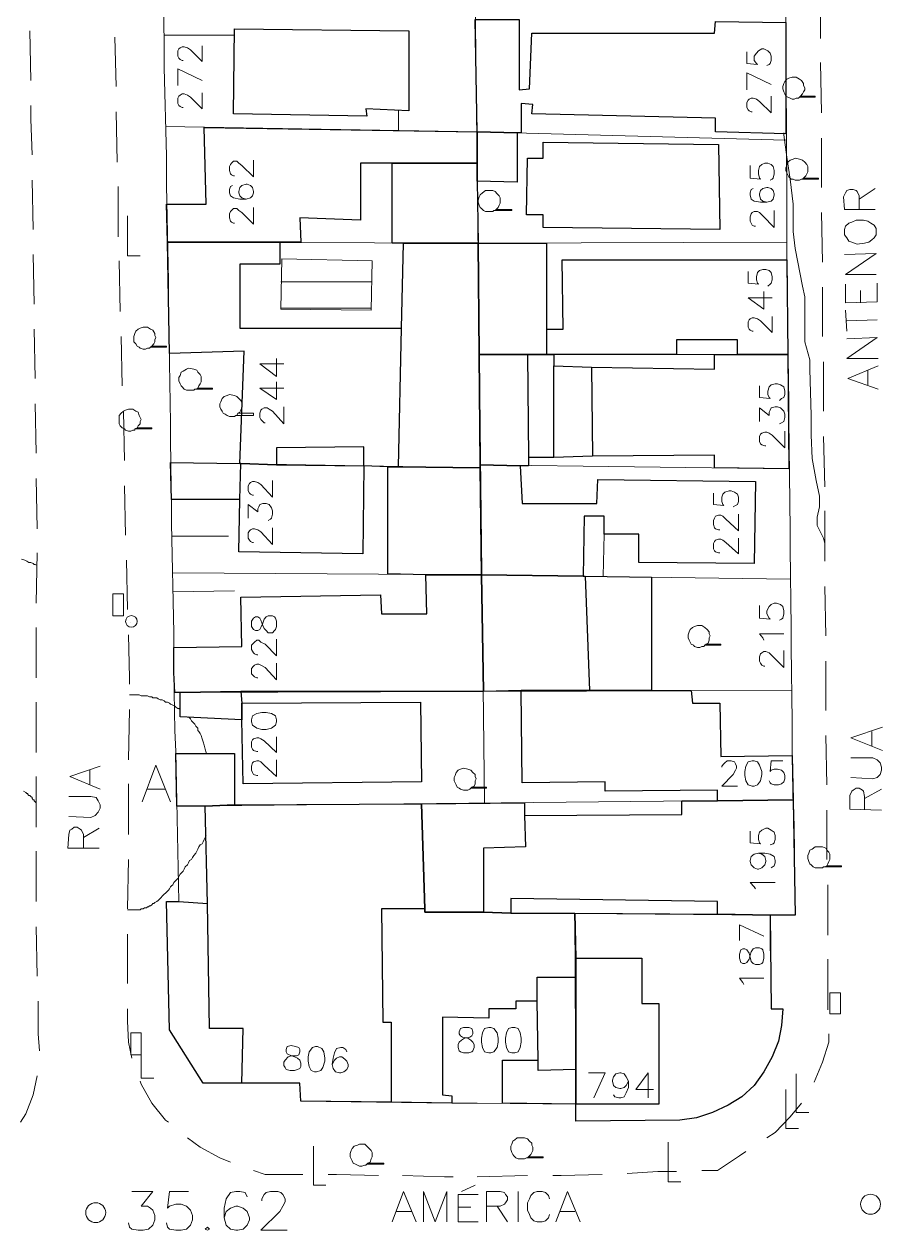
# Model space of a CAD drawing. Extents: x -2391 to 32076, y -11492 to 5852.
# Drawn here: x 4624 to 4694, y -1182.6 to -1085.2 of the extents above; entities that cross this region are included whole.
import ezdxf

# ---------------------------------------------------------------- set-up
doc = ezdxf.new("R2010")
doc.units = 0
doc.header["$LTSCALE"] = 7
for name, color, linetype in [('ALVE-CT', 3, 'CONTINUOUS'), ('PDF_A101 - EDIFICACAO', 7, 'CONTINUOUS'), ('PDF_A103 - PROJECAO_1', 7, 'CONTINUOUS'), ('PDF_A118 - PISCINA', 7, 'CONTINUOUS'), ('PDF_A123 - N DE PORTA', 7, 'CONTINUOUS'), ('PDF_A124 - MURO', 7, 'CONTINUOUS'), ('PDF_C301 - MEIO_FIO_2D', 7, 'CONTINUOUS'), ('PDF_C307 - TXT_NOME_LOGRADOURO', 7, 'CONTINUOUS'), ('PDF_C317 - BOCA_LOBO', 7, 'CONTINUOUS'), ('PDF_F601 - LIMITE_VEGETACAO', 7, 'CONTINUOUS'), ('PDF_F602 - ARVORE_ISOLADA', 7, 'CONTINUOUS'), ('PDF_F604 - TXT_AGRUPAMENTO_ARVORE', 7, 'CONTINUOUS'), ('PDF_I902 - LUMINARIA', 7, 'CONTINUOUS'), ('PDF_I903 - POSTE', 7, 'CONTINUOUS'), ('PDF_N1401 - CURVA_MESTRA', 7, 'CONTINUOUS'), ('PDF_N1403 - COTA_DE_APARELHO', 7, 'CONTINUOUS')]:
    doc.layers.add(name, color=color, linetype=linetype)

msp = doc.modelspace()

# ---------------------------------------------------------------- linework, layer by layer
at = {"layer": 'ALVE-CT'}
msp.add_circle((4550.796, -1271.53), 500, dxfattribs=at)
at = {"layer": 'PDF_A101 - EDIFICACAO', "lineweight": 30}
for points in [[(4661.536, -1084.847), (4663.906, -1084.847), (4663.906, -1090.519), (4664.753, -1090.434), (4664.922, -1085.947), (4679.654, -1085.947), (4679.739, -1085.016), (4685.411, -1085.101), (4685.411, -1094.075), (4679.739, -1093.906), (4679.739, -1092.805), (4664.922, -1092.466), (4665.007, -1091.704), (4664.076, -1091.62), (4664.076, -1093.99), (4663.737, -1093.99), (4660.52, -1093.906), (4660.351, -1084.847)], [(4655.017, -1085.778), (4655.017, -1092.212), (4651.545, -1092.043), (4651.63, -1092.636), (4640.878, -1092.466), (4640.963, -1085.609)], [(4660.52, -1093.906), (4660.52, -1096.445), (4653.662, -1096.445), (4651.122, -1096.445), (4651.122, -1101.017), (4646.212, -1100.848), (4646.296, -1102.795), (4644.603, -1102.795), (4638.677, -1102.795), (4635.544, -1102.795), (4635.459, -1099.747), (4638.677, -1099.747), (4638.507, -1093.567)], [(4663.737, -1093.99), (4663.737, -1097.969), (4660.52, -1097.885), (4660.52, -1096.445), (4660.52, -1093.906)], [(4679.993, -1094.922), (4680.077, -1101.779), (4665.854, -1101.61), (4665.854, -1100.594), (4664.499, -1100.594), (4664.584, -1096.022), (4665.854, -1096.022), (4665.854, -1094.752)], [(4660.52, -1096.445), (4660.52, -1097.885), (4660.605, -1102.88), (4654.593, -1102.88), (4653.662, -1102.88), (4653.662, -1096.445)], [(4644.603, -1102.795), (4644.603, -1104.573), (4641.386, -1104.573), (4641.386, -1109.738), (4654.424, -1109.738), (4654.593, -1102.88), (4660.605, -1102.88), (4660.689, -1111.854), (4660.774, -1120.744), (4660.774, -1120.998), (4654.17, -1120.913), (4653.323, -1120.913), (4651.376, -1120.829), (4651.376, -1119.305), (4644.349, -1119.389), (4644.349, -1120.744), (4641.47, -1120.659), (4641.386, -1120.659), (4641.724, -1111.6), (4635.713, -1111.77), (4635.544, -1102.795), (4638.677, -1102.795)], [(4666.108, -1102.88), (4666.108, -1109.822), (4667.462, -1109.822), (4667.378, -1104.235), (4685.496, -1104.235), (4685.58, -1111.854), (4681.516, -1111.854), (4681.516, -1110.669), (4676.606, -1110.669), (4676.606, -1111.854), (4666.7, -1111.854), (4666.108, -1111.854), (4664.584, -1111.854), (4660.689, -1111.854), (4660.605, -1102.88)], [(4685.58, -1111.854), (4685.665, -1121.083), (4679.654, -1120.998), (4679.654, -1119.982), (4669.833, -1120.067), (4666.7, -1120.151), (4664.668, -1120.151), (4664.668, -1120.829), (4663.991, -1120.829), (4660.774, -1120.744), (4660.689, -1111.854), (4664.584, -1111.854), (4666.108, -1111.854), (4666.7, -1111.854), (4666.7, -1112.786), (4669.748, -1112.87), (4679.654, -1113.04), (4679.654, -1111.854), (4681.516, -1111.854)], [(4651.376, -1120.829), (4651.291, -1127.94), (4641.301, -1127.771), (4641.386, -1123.538), (4635.883, -1123.538), (4635.798, -1120.575), (4641.386, -1120.659), (4641.47, -1120.659), (4644.349, -1120.744)], [(4654.17, -1120.913), (4660.774, -1120.998), (4660.858, -1129.634), (4656.371, -1129.634), (4653.323, -1129.549), (4653.323, -1120.913)], [(4663.991, -1120.829), (4664.16, -1123.877), (4670.172, -1123.877), (4670.256, -1121.929), (4682.956, -1122.099), (4682.871, -1128.702), (4673.558, -1128.618), (4673.558, -1126.332), (4670.764, -1126.332), (4670.764, -1124.893), (4669.156, -1124.893), (4669.071, -1129.718), (4660.858, -1129.634), (4660.774, -1120.998), (4660.774, -1120.744)], [(4660.858, -1129.634), (4661.028, -1139.031), (4641.47, -1139.031), (4636.56, -1139.116), (4636.137, -1139.116), (4636.052, -1137.507), (4636.052, -1135.475), (4641.555, -1135.391), (4641.47, -1131.412), (4652.731, -1131.242), (4652.815, -1132.766), (4656.456, -1132.766), (4656.371, -1129.634)], [(4664.076, -1138.947), (4661.028, -1139.031), (4660.858, -1129.634), (4669.071, -1129.718), (4669.24, -1129.718), (4674.574, -1129.803), (4674.574, -1138.947), (4669.579, -1138.947)], [(4641.555, -1139.963), (4641.555, -1141.317), (4636.56, -1141.063), (4636.56, -1139.116), (4641.47, -1139.031)], [(4686.004, -1147.752), (4679.908, -1147.836), (4679.908, -1146.99), (4670.849, -1147.074), (4670.849, -1146.312), (4664.16, -1146.397), (4664.076, -1138.947), (4669.579, -1138.947), (4674.574, -1138.947), (4677.791, -1138.947), (4677.876, -1139.963), (4680.077, -1139.963), (4680.162, -1144.281), (4685.919, -1144.196), (4685.919, -1144.281)], [(4641.555, -1141.317), (4641.555, -1139.963), (4655.948, -1139.878), (4656.033, -1146.312), (4641.64, -1146.482)], [(4640.963, -1148.175), (4638.592, -1148.26), (4636.306, -1148.26), (4636.221, -1144.027), (4640.963, -1144.027)], [(4686.004, -1147.752), (4686.173, -1157.065), (4684.141, -1157.065), (4679.908, -1156.98), (4679.908, -1155.964), (4663.229, -1155.71), (4663.229, -1156.895), (4661.028, -1156.811), (4656.287, -1156.811), (4656.287, -1156.557), (4656.033, -1148.09), (4664.33, -1148.006), (4664.33, -1149.022), (4677.029, -1148.937), (4677.029, -1147.836), (4679.908, -1147.836)], [(4656.033, -1148.09), (4656.287, -1156.557), (4656.287, -1156.811), (4661.028, -1156.811), (4663.229, -1156.895), (4668.394, -1156.895), (4668.478, -1160.536), (4668.478, -1162.06), (4668.478, -1169.51), (4668.478, -1172.304), (4662.552, -1172.22), (4662.552, -1168.748), (4665.43, -1168.748), (4665.346, -1164.007), (4663.652, -1164.007), (4663.652, -1164.6), (4661.451, -1164.6), (4661.451, -1165.362), (4657.726, -1165.277), (4657.726, -1171.542), (4658.488, -1171.627), (4658.488, -1172.22), (4653.577, -1172.135), (4646.296, -1172.05), (4646.212, -1170.611), (4641.555, -1170.611), (4638.423, -1170.611), (4635.713, -1166.293), (4635.459, -1155.964), (4636.475, -1155.964), (4638.761, -1156.133), (4638.592, -1148.26), (4640.963, -1148.175)], [(4684.141, -1157.065), (4684.226, -1164.6), (4685.157, -1164.6), (4685.072, -1165.954), (4684.818, -1167.224), (4684.31, -1168.494), (4683.633, -1169.68), (4682.871, -1170.78), (4681.855, -1171.712), (4680.754, -1172.389), (4679.485, -1172.982), (4678.215, -1173.405), (4676.86, -1173.574), (4668.478, -1173.659), (4668.478, -1172.304), (4668.478, -1169.51), (4668.478, -1162.06), (4668.478, -1160.536), (4668.394, -1156.895), (4679.908, -1156.98)]]:
    msp.add_lwpolyline(points, close=True, dxfattribs=at)
at = {"layer": 'PDF_A103 - PROJECAO_1', "lineweight": 30}
for points in [[(4660.605, -1102.88), (4660.689, -1111.854), (4660.774, -1120.744), (4660.774, -1120.998), (4654.17, -1120.913), (4654.424, -1109.738), (4654.593, -1102.88)], [(4666.108, -1109.822), (4666.108, -1111.854), (4664.584, -1111.854), (4660.689, -1111.854), (4660.605, -1102.88), (4666.108, -1102.88)], [(4664.668, -1120.151), (4664.668, -1120.829), (4663.991, -1120.829), (4660.774, -1120.744), (4660.689, -1111.854), (4664.584, -1111.854)], [(4669.748, -1112.87), (4669.833, -1120.067), (4666.7, -1120.151), (4666.7, -1112.786)], [(4644.349, -1120.744), (4651.376, -1120.829), (4651.291, -1127.94), (4641.301, -1127.771), (4641.386, -1123.538), (4641.47, -1120.659)], [(4669.071, -1129.718), (4669.24, -1129.718), (4669.579, -1138.947), (4664.076, -1138.947), (4661.028, -1139.031), (4660.858, -1129.634)], [(4656.287, -1156.557), (4652.815, -1156.557), (4652.9, -1165.7), (4653.577, -1165.7), (4653.577, -1172.135), (4646.296, -1172.05), (4646.212, -1170.611), (4641.555, -1170.611), (4641.64, -1166.208), (4638.931, -1166.208), (4638.761, -1156.133), (4638.592, -1148.26), (4640.963, -1148.175), (4656.033, -1148.09)], [(4664.33, -1149.022), (4664.414, -1151.562), (4661.028, -1151.646), (4661.028, -1156.811), (4656.287, -1156.811), (4656.287, -1156.557), (4656.033, -1148.09), (4664.33, -1148.006)], [(4668.478, -1172.304), (4668.478, -1169.51), (4668.478, -1162.06), (4668.478, -1160.536), (4673.812, -1160.536), (4673.812, -1164.176), (4675.167, -1164.176), (4675.167, -1172.304)], [(4668.478, -1169.51), (4665.43, -1169.595), (4665.43, -1168.748), (4665.346, -1164.007), (4665.346, -1162.06), (4668.478, -1162.06)]]:
    msp.add_lwpolyline(points, close=True, dxfattribs=at)
at = {"layer": 'PDF_A118 - PISCINA', "lineweight": 9}
msp.add_lwpolyline([(4652.053, -1104.319), (4644.772, -1104.15), (4644.688, -1108.214), (4651.969, -1108.298)], close=True, dxfattribs=at)
for points in [[(4644.688, -1106.012), (4651.969, -1106.012)], [(4644.688, -1108.129), (4651.969, -1108.129)]]:
    msp.add_lwpolyline(points, dxfattribs=at)
at = {"layer": 'PDF_A123 - N DE PORTA', "lineweight": 9}
for points in [[(4636.814, -1088.148), (4636.729, -1088.148), (4636.56, -1088.064), (4636.475, -1087.979), (4636.391, -1087.81), (4636.391, -1087.386), (4636.475, -1087.217), (4636.56, -1087.132), (4636.729, -1087.048), (4636.899, -1087.048), (4637.153, -1087.132), (4637.407, -1087.302), (4638.338, -1088.233), (4638.338, -1086.963)], [(4682.278, -1087.471), (4682.278, -1088.402), (4683.125, -1088.487), (4683.04, -1088.402), (4682.871, -1088.148), (4682.871, -1087.81), (4683.04, -1087.556), (4683.21, -1087.386), (4683.464, -1087.217), (4683.633, -1087.217), (4683.972, -1087.386), (4684.141, -1087.556), (4684.226, -1087.81), (4684.226, -1088.148), (4684.141, -1088.402), (4684.056, -1088.487), (4683.887, -1088.572)], [(4638.338, -1089.757), (4636.391, -1088.826), (4636.391, -1090.18)], [(4684.226, -1090.096), (4682.278, -1089.164), (4682.278, -1090.519)], [(4636.814, -1091.958), (4636.729, -1091.958), (4636.56, -1091.874), (4636.475, -1091.789), (4636.391, -1091.62), (4636.391, -1091.196), (4636.475, -1091.027), (4636.56, -1090.942), (4636.729, -1090.858), (4636.899, -1090.858), (4637.153, -1090.942), (4637.407, -1091.112), (4638.338, -1092.043), (4638.338, -1090.773)], [(4682.702, -1092.297), (4682.617, -1092.297), (4682.448, -1092.212), (4682.363, -1092.128), (4682.278, -1091.958), (4682.278, -1091.535), (4682.363, -1091.366), (4682.448, -1091.281), (4682.617, -1091.196), (4682.786, -1091.196), (4683.04, -1091.281), (4683.294, -1091.45), (4684.226, -1092.382), (4684.226, -1091.027)], [(4640.963, -1097.461), (4640.878, -1097.461), (4640.709, -1097.377), (4640.624, -1097.292), (4640.539, -1097.038), (4640.539, -1096.699), (4640.624, -1096.53), (4640.709, -1096.445), (4640.878, -1096.276), (4641.132, -1096.276), (4641.301, -1096.445), (4641.555, -1096.615), (4642.486, -1097.546), (4642.486, -1096.192)], [(4682.532, -1096.615), (4682.532, -1097.631), (4683.379, -1097.715), (4683.294, -1097.631), (4683.21, -1097.292), (4683.21, -1097.038), (4683.294, -1096.699), (4683.464, -1096.53), (4683.718, -1096.445), (4683.972, -1096.445), (4684.226, -1096.53), (4684.395, -1096.699), (4684.48, -1097.038), (4684.48, -1097.292), (4684.395, -1097.631), (4684.31, -1097.715), (4684.141, -1097.8)], [(4640.793, -1098.223), (4640.624, -1098.308), (4640.539, -1098.562), (4640.539, -1098.816), (4640.624, -1099.07), (4640.878, -1099.239), (4641.386, -1099.324), (4641.894, -1099.324), (4642.232, -1099.239), (4642.402, -1099.07), (4642.486, -1098.816), (4642.486, -1098.731), (4642.402, -1098.393), (4642.232, -1098.223), (4641.978, -1098.139), (4641.894, -1098.139), (4641.555, -1098.223), (4641.386, -1098.393), (4641.301, -1098.731), (4641.301, -1098.816), (4641.386, -1099.07), (4641.555, -1099.239), (4641.894, -1099.324)], [(4682.786, -1098.477), (4682.617, -1098.562), (4682.532, -1098.816), (4682.532, -1098.985), (4682.617, -1099.324), (4682.871, -1099.493), (4683.379, -1099.578), (4683.887, -1099.578), (4684.226, -1099.493), (4684.395, -1099.324), (4684.48, -1098.985), (4684.48, -1098.901), (4684.395, -1098.647), (4684.226, -1098.477), (4683.972, -1098.393), (4683.887, -1098.393), (4683.548, -1098.477), (4683.379, -1098.647), (4683.294, -1098.901), (4683.294, -1098.985), (4683.379, -1099.324), (4683.548, -1099.493), (4683.887, -1099.578)], [(4640.963, -1101.271), (4640.878, -1101.271), (4640.709, -1101.187), (4640.624, -1101.102), (4640.539, -1100.848), (4640.539, -1100.509), (4640.624, -1100.34), (4640.709, -1100.255), (4640.878, -1100.086), (4641.132, -1100.086), (4641.301, -1100.255), (4641.555, -1100.425), (4642.486, -1101.356), (4642.486, -1100.001)], [(4682.956, -1101.525), (4682.871, -1101.525), (4682.702, -1101.441), (4682.617, -1101.271), (4682.532, -1101.102), (4682.532, -1100.763), (4682.617, -1100.509), (4682.702, -1100.425), (4682.871, -1100.34), (4683.125, -1100.34), (4683.294, -1100.425), (4683.548, -1100.679), (4684.48, -1101.61), (4684.48, -1100.255)], [(4682.363, -1105.166), (4682.363, -1106.097), (4683.21, -1106.182), (4683.125, -1106.097), (4683.04, -1105.843), (4683.04, -1105.589), (4683.125, -1105.251), (4683.294, -1105.081), (4683.548, -1104.997), (4683.802, -1104.997), (4684.056, -1105.081), (4684.226, -1105.251), (4684.31, -1105.589), (4684.31, -1105.843), (4684.226, -1106.097), (4684.141, -1106.182), (4683.972, -1106.351)], [(4684.31, -1107.282), (4682.363, -1107.282), (4683.633, -1108.214), (4683.633, -1106.774)], [(4682.786, -1109.992), (4682.702, -1109.992), (4682.532, -1109.907), (4682.448, -1109.822), (4682.363, -1109.653), (4682.363, -1109.23), (4682.448, -1109.06), (4682.532, -1108.976), (4682.702, -1108.891), (4682.871, -1108.891), (4683.125, -1108.976), (4683.379, -1109.145), (4684.31, -1110.076), (4684.31, -1108.806)], [(4644.942, -1112.616), (4642.994, -1112.616), (4644.349, -1113.632), (4644.349, -1112.193)], [(4644.942, -1114.564), (4642.994, -1114.564), (4644.349, -1115.495), (4644.349, -1114.056)], [(4683.294, -1114.394), (4683.294, -1115.326), (4684.141, -1115.41), (4684.056, -1115.326), (4683.972, -1115.072), (4683.972, -1114.818), (4684.056, -1114.479), (4684.226, -1114.31), (4684.564, -1114.225), (4684.734, -1114.225), (4684.988, -1114.31), (4685.242, -1114.479), (4685.326, -1114.818), (4685.326, -1115.072), (4685.242, -1115.326), (4685.072, -1115.41), (4684.903, -1115.58)], [(4643.418, -1117.357), (4643.333, -1117.357), (4643.164, -1117.188), (4643.079, -1117.103), (4642.994, -1116.934), (4642.994, -1116.595), (4643.079, -1116.341), (4643.164, -1116.257), (4643.333, -1116.172), (4643.587, -1116.172), (4643.756, -1116.257), (4644.01, -1116.426), (4644.942, -1117.442), (4644.942, -1116.087)], [(4683.294, -1117.273), (4683.294, -1116.172), (4684.056, -1116.765), (4684.056, -1116.511), (4684.141, -1116.341), (4684.226, -1116.172), (4684.564, -1116.087), (4684.734, -1116.087), (4684.988, -1116.172), (4685.242, -1116.426), (4685.326, -1116.68), (4685.326, -1116.934), (4685.242, -1117.273), (4685.072, -1117.357), (4684.903, -1117.442)], [(4683.802, -1119.22), (4683.718, -1119.22), (4683.464, -1119.135), (4683.379, -1119.051), (4683.294, -1118.881), (4683.294, -1118.458), (4683.379, -1118.289), (4683.464, -1118.204), (4683.718, -1118.119), (4683.887, -1118.119), (4684.056, -1118.204), (4684.31, -1118.373), (4685.326, -1119.389), (4685.326, -1118.035)], [(4642.486, -1123.199), (4642.402, -1123.199), (4642.232, -1123.115), (4642.148, -1123.03), (4642.063, -1122.861), (4642.063, -1122.437), (4642.148, -1122.268), (4642.232, -1122.183), (4642.402, -1122.099), (4642.571, -1122.099), (4642.825, -1122.183), (4643.079, -1122.353), (4644.01, -1123.369), (4644.01, -1122.014)], [(4679.569, -1123.03), (4679.569, -1123.961), (4680.416, -1124.046), (4680.331, -1123.961), (4680.246, -1123.707), (4680.246, -1123.369), (4680.331, -1123.115), (4680.5, -1122.945), (4680.839, -1122.861), (4681.008, -1122.861), (4681.262, -1122.945), (4681.516, -1123.115), (4681.601, -1123.369), (4681.601, -1123.707), (4681.516, -1123.961), (4681.347, -1124.046), (4681.178, -1124.131)], [(4642.063, -1125.062), (4642.063, -1123.961), (4642.825, -1124.554), (4642.825, -1124.3), (4642.91, -1124.131), (4642.994, -1123.961), (4643.248, -1123.877), (4643.502, -1123.877), (4643.756, -1123.961), (4643.926, -1124.215), (4644.01, -1124.469), (4644.01, -1124.723), (4643.926, -1125.062), (4643.841, -1125.147), (4643.672, -1125.231)], [(4680.077, -1125.993), (4679.993, -1125.993), (4679.739, -1125.908), (4679.654, -1125.824), (4679.569, -1125.57), (4679.569, -1125.231), (4679.654, -1125.062), (4679.739, -1124.893), (4679.993, -1124.808), (4680.162, -1124.808), (4680.331, -1124.893), (4680.585, -1125.147), (4681.601, -1126.078), (4681.601, -1124.723)], [(4642.486, -1127.009), (4642.402, -1127.009), (4642.232, -1126.924), (4642.148, -1126.84), (4642.063, -1126.67), (4642.063, -1126.247), (4642.148, -1126.078), (4642.232, -1125.993), (4642.402, -1125.908), (4642.571, -1125.908), (4642.825, -1125.993), (4643.079, -1126.162), (4644.01, -1127.178), (4644.01, -1125.824)], [(4680.077, -1127.856), (4679.993, -1127.856), (4679.739, -1127.771), (4679.654, -1127.686), (4679.569, -1127.517), (4679.569, -1127.094), (4679.654, -1126.924), (4679.739, -1126.84), (4679.993, -1126.755), (4680.162, -1126.755), (4680.331, -1126.84), (4680.585, -1127.009), (4681.601, -1127.94), (4681.601, -1126.67)], [(4683.294, -1132.089), (4683.294, -1133.105), (4684.141, -1133.19), (4684.056, -1133.105), (4683.887, -1132.766), (4683.887, -1132.512), (4684.056, -1132.174), (4684.226, -1132.004), (4684.48, -1131.92), (4684.649, -1131.92), (4684.988, -1132.004), (4685.157, -1132.174), (4685.242, -1132.512), (4685.242, -1132.766), (4685.157, -1133.105), (4685.072, -1133.19), (4684.903, -1133.274)], [(4642.825, -1136.068), (4642.74, -1136.068), (4642.571, -1135.983), (4642.486, -1135.899), (4642.317, -1135.645), (4642.317, -1135.306), (4642.486, -1135.137), (4642.571, -1135.052), (4642.74, -1134.883), (4642.91, -1134.883), (4643.079, -1135.052), (4643.418, -1135.221), (4644.349, -1136.153), (4644.349, -1134.798)], [(4683.633, -1134.883), (4683.548, -1134.714), (4683.294, -1134.375), (4685.242, -1134.375)], [(4683.718, -1136.999), (4683.633, -1136.999), (4683.464, -1136.915), (4683.379, -1136.745), (4683.294, -1136.576), (4683.294, -1136.237), (4683.379, -1135.983), (4683.464, -1135.899), (4683.633, -1135.814), (4683.802, -1135.814), (4684.056, -1135.899), (4684.31, -1136.153), (4685.242, -1137.084), (4685.242, -1135.729)], [(4642.825, -1137.931), (4642.74, -1137.931), (4642.571, -1137.846), (4642.486, -1137.761), (4642.317, -1137.592), (4642.317, -1137.169), (4642.486, -1136.999), (4642.571, -1136.915), (4642.74, -1136.83), (4642.91, -1136.83), (4643.079, -1136.915), (4643.418, -1137.084), (4644.349, -1138.1), (4644.349, -1136.745)], [(4642.825, -1143.857), (4642.74, -1143.857), (4642.486, -1143.773), (4642.402, -1143.688), (4642.317, -1143.519), (4642.317, -1143.095), (4642.402, -1142.926), (4642.486, -1142.841), (4642.74, -1142.757), (4642.91, -1142.757), (4643.079, -1142.841), (4643.333, -1143.011), (4644.349, -1143.942), (4644.349, -1142.672)], [(4642.825, -1145.804), (4642.74, -1145.804), (4642.486, -1145.72), (4642.402, -1145.55), (4642.317, -1145.381), (4642.317, -1145.042), (4642.402, -1144.788), (4642.486, -1144.704), (4642.74, -1144.619), (4642.91, -1144.619), (4643.079, -1144.704), (4643.333, -1144.958), (4644.349, -1145.889), (4644.349, -1144.535)], [(4680.246, -1145.127), (4680.246, -1145.042), (4680.416, -1144.873), (4680.5, -1144.788), (4680.67, -1144.619), (4681.008, -1144.619), (4681.262, -1144.704), (4681.347, -1144.873), (4681.432, -1145.042), (4681.432, -1145.212), (4681.347, -1145.381), (4681.178, -1145.72), (4680.246, -1146.651), (4681.516, -1146.651)], [(4685.157, -1144.619), (4684.226, -1144.619), (4684.141, -1145.466), (4684.226, -1145.381), (4684.48, -1145.296), (4684.734, -1145.296), (4685.072, -1145.381), (4685.242, -1145.55), (4685.326, -1145.804), (4685.326, -1146.058), (4685.242, -1146.312), (4685.072, -1146.482), (4684.818, -1146.566), (4684.48, -1146.566), (4684.226, -1146.482), (4684.141, -1146.397), (4684.056, -1146.228)], [(4682.532, -1150.292), (4682.532, -1151.223), (4683.379, -1151.308), (4683.294, -1151.223), (4683.21, -1150.969), (4683.21, -1150.63), (4683.294, -1150.376), (4683.464, -1150.207), (4683.802, -1150.038), (4683.972, -1150.038), (4684.226, -1150.207), (4684.48, -1150.376), (4684.564, -1150.63), (4684.564, -1150.969), (4684.48, -1151.223), (4684.395, -1151.308), (4684.141, -1151.392)], [(4683.21, -1152.07), (4683.464, -1152.154), (4683.718, -1152.324), (4683.802, -1152.662), (4683.802, -1152.747), (4683.718, -1153.001), (4683.464, -1153.255), (4683.21, -1153.34), (4683.125, -1153.34), (4682.871, -1153.255), (4682.617, -1153.001), (4682.532, -1152.747), (4682.532, -1152.662), (4682.617, -1152.324), (4682.871, -1152.154), (4683.21, -1152.07), (4683.718, -1152.07), (4684.141, -1152.154), (4684.48, -1152.324), (4684.564, -1152.662), (4684.564, -1152.832), (4684.48, -1153.086), (4684.226, -1153.255)], [(4682.956, -1154.948), (4682.871, -1154.779), (4682.532, -1154.44), (4684.564, -1154.44)], [(4683.633, -1158.758), (4681.686, -1157.827), (4681.686, -1159.097)], [(4682.024, -1162.653), (4681.94, -1162.483), (4681.686, -1162.145), (4683.633, -1162.145)], [(4650.022, -1168.071), (4649.937, -1167.902), (4649.683, -1167.732), (4649.514, -1167.732), (4649.175, -1167.817), (4649.006, -1168.156), (4648.921, -1168.579), (4648.836, -1169.087), (4648.921, -1169.426), (4649.09, -1169.68), (4649.429, -1169.764), (4649.514, -1169.764), (4649.768, -1169.68), (4650.022, -1169.51), (4650.106, -1169.256), (4650.106, -1169.087), (4650.022, -1168.833), (4649.852, -1168.664), (4649.598, -1168.494), (4649.429, -1168.494), (4649.175, -1168.579), (4649.006, -1168.748), (4648.836, -1169.087)], [(4669.918, -1171.796), (4670.849, -1169.764), (4669.494, -1169.764)], [(4672.711, -1170.442), (4672.542, -1170.78), (4672.373, -1170.95), (4672.119, -1171.034), (4672.034, -1171.034), (4671.695, -1170.95), (4671.526, -1170.78), (4671.441, -1170.442), (4671.441, -1170.357), (4671.526, -1170.103), (4671.695, -1169.849), (4672.034, -1169.764), (4672.119, -1169.764), (4672.373, -1169.849), (4672.542, -1170.103), (4672.711, -1170.442), (4672.711, -1170.95), (4672.542, -1171.373), (4672.373, -1171.712), (4672.119, -1171.796), (4671.949, -1171.796), (4671.611, -1171.712), (4671.526, -1171.542)], [(4674.32, -1171.796), (4674.32, -1169.764), (4673.304, -1171.119), (4674.743, -1171.119)]]:
    msp.add_lwpolyline(points, dxfattribs=at)
for points in [[(4642.317, -1133.782), (4642.486, -1134.036), (4642.656, -1134.121), (4642.825, -1134.121), (4642.994, -1134.036), (4643.079, -1133.867), (4643.248, -1133.528), (4643.333, -1133.19), (4643.502, -1133.02), (4643.672, -1132.936), (4644.01, -1132.936), (4644.18, -1133.02), (4644.264, -1133.105), (4644.349, -1133.359), (4644.349, -1133.782), (4644.264, -1134.036), (4644.18, -1134.121), (4644.01, -1134.29), (4643.672, -1134.29), (4643.502, -1134.121), (4643.333, -1133.952), (4643.248, -1133.698), (4643.079, -1133.274), (4642.994, -1133.105), (4642.825, -1133.02), (4642.656, -1133.02), (4642.486, -1133.105), (4642.317, -1133.359)], [(4642.317, -1141.487), (4642.402, -1141.741), (4642.74, -1141.995), (4643.164, -1142.079), (4643.502, -1142.079), (4643.926, -1141.995), (4644.264, -1141.741), (4644.349, -1141.487), (4644.349, -1141.317), (4644.264, -1140.979), (4643.926, -1140.809), (4643.502, -1140.725), (4643.164, -1140.725), (4642.74, -1140.809), (4642.402, -1140.979), (4642.317, -1141.317)], [(4682.702, -1144.619), (4682.363, -1144.704), (4682.194, -1145.042), (4682.109, -1145.466), (4682.109, -1145.804), (4682.194, -1146.228), (4682.363, -1146.566), (4682.702, -1146.651), (4682.871, -1146.651), (4683.125, -1146.566), (4683.379, -1146.228), (4683.464, -1145.72), (4683.464, -1145.466), (4683.294, -1144.958), (4683.125, -1144.704), (4682.871, -1144.619)], [(4681.686, -1160.536), (4681.77, -1160.875), (4681.94, -1160.959), (4682.109, -1160.959), (4682.278, -1160.875), (4682.448, -1160.621), (4682.532, -1160.282), (4682.617, -1160.028), (4682.786, -1159.774), (4682.956, -1159.689), (4683.294, -1159.689), (4683.464, -1159.774), (4683.548, -1159.859), (4683.633, -1160.197), (4683.633, -1160.536), (4683.548, -1160.875), (4683.464, -1160.959), (4683.294, -1161.044), (4682.956, -1161.044), (4682.786, -1160.959), (4682.617, -1160.79), (4682.532, -1160.451), (4682.448, -1160.113), (4682.278, -1159.859), (4682.109, -1159.774), (4681.94, -1159.774), (4681.77, -1159.859), (4681.686, -1160.197)], [(4659.419, -1166.124), (4659.165, -1166.208), (4659.081, -1166.462), (4659.081, -1166.632), (4659.165, -1166.801), (4659.335, -1166.886), (4659.758, -1166.97), (4660.012, -1167.14), (4660.181, -1167.309), (4660.266, -1167.478), (4660.266, -1167.732), (4660.181, -1167.986), (4660.097, -1168.071), (4659.843, -1168.156), (4659.419, -1168.156), (4659.165, -1168.071), (4659.081, -1167.986), (4658.996, -1167.732), (4658.996, -1167.478), (4659.081, -1167.309), (4659.25, -1167.14), (4659.504, -1166.97), (4659.927, -1166.886), (4660.097, -1166.801), (4660.181, -1166.632), (4660.181, -1166.462), (4660.097, -1166.208), (4659.843, -1166.124)], [(4661.451, -1166.124), (4661.112, -1166.208), (4660.943, -1166.547), (4660.858, -1166.97), (4660.858, -1167.309), (4660.943, -1167.732), (4661.112, -1168.071), (4661.451, -1168.156), (4661.62, -1168.156), (4661.874, -1168.071), (4662.128, -1167.732), (4662.213, -1167.309), (4662.213, -1166.97), (4662.128, -1166.547), (4661.874, -1166.208), (4661.62, -1166.124)], [(4663.314, -1166.124), (4663.06, -1166.208), (4662.89, -1166.547), (4662.806, -1166.97), (4662.806, -1167.309), (4662.89, -1167.732), (4663.06, -1168.071), (4663.314, -1168.156), (4663.568, -1168.156), (4663.822, -1168.071), (4663.991, -1167.732), (4664.076, -1167.309), (4664.076, -1166.97), (4663.991, -1166.547), (4663.822, -1166.208), (4663.568, -1166.124)], [(4645.534, -1167.563), (4645.196, -1167.648), (4645.111, -1167.902), (4645.111, -1168.071), (4645.196, -1168.24), (4645.365, -1168.325), (4645.788, -1168.494), (4646.042, -1168.579), (4646.212, -1168.748), (4646.296, -1169.002), (4646.296, -1169.256), (4646.212, -1169.426), (4646.042, -1169.51), (4645.788, -1169.595), (4645.45, -1169.595), (4645.111, -1169.51), (4645.026, -1169.341), (4644.942, -1169.172), (4644.942, -1168.918), (4645.026, -1168.748), (4645.28, -1168.494), (4645.534, -1168.41), (4645.958, -1168.41), (4646.127, -1168.325), (4646.212, -1168.071), (4646.212, -1167.902), (4646.127, -1167.732), (4645.873, -1167.648)], [(4647.482, -1167.648), (4647.228, -1167.732), (4646.974, -1168.071), (4646.889, -1168.494), (4646.889, -1168.833), (4646.974, -1169.256), (4647.143, -1169.595), (4647.397, -1169.68), (4647.566, -1169.68), (4647.905, -1169.595), (4648.074, -1169.341), (4648.244, -1168.833), (4648.244, -1168.579), (4648.159, -1168.071), (4647.99, -1167.817), (4647.651, -1167.648)]]:
    msp.add_lwpolyline(points, close=True, dxfattribs=at)
at = {"layer": 'PDF_A124 - MURO', "lineweight": 9}
for points in [[(4661.112, -1148.006), (4659.335, -994.595)], [(4684.226, -1164.6), (4684.226, -1161.213), (4684.141, -1159.689), (4684.141, -1157.065), (4686.173, -1157.065), (4686.088, -1149.699), (4686.004, -1148.344), (4685.919, -1144.281), (4685.919, -1143.095), (4685.919, -1141.402), (4685.834, -1135.475), (4685.834, -1133.867), (4685.75, -1127.517), (4685.75, -1125.993), (4685.665, -1117.103), (4685.665, -1115.749), (4685.496, -1104.743), (4685.496, -1103.303), (4685.496, -1101.441), (4685.496, -1099.578), (4685.496, -1099.07), (4685.242, -1056.654)], [(4635.036, -1071.639), (4635.29, -1086.794), (4635.29, -1088.741), (4635.459, -1095.853), (4635.459, -1098.223), (4635.629, -1105.928), (4635.629, -1107.706), (4635.798, -1117.357), (4635.798, -1118.712), (4635.883, -1124.554), (4635.883, -1125.485), (4636.052, -1134.29), (4636.052, -1135.391), (4636.052, -1137.507), (4636.137, -1142.164), (4636.221, -1143.857), (4636.475, -1155.964)], [(4635.29, -1086.117), (4640.963, -1086.117)], [(4654.17, -1092.212), (4654.17, -1093.821)], [(4635.375, -1093.482), (4660.52, -1093.906), (4685.411, -1094.583)], [(4685.496, -1102.795), (4660.605, -1102.88), (4635.544, -1102.795)], [(4660.689, -1111.854), (4685.58, -1111.854)], [(4660.774, -1120.998), (4635.798, -1120.575)], [(4660.774, -1120.744), (4685.665, -1121.083)], [(4670.764, -1126.332), (4670.679, -1129.718)], [(4635.883, -1126.501), (4640.455, -1126.501)], [(4685.75, -1129.972), (4660.858, -1129.634), (4635.967, -1129.464)], [(4635.967, -1130.988), (4640.963, -1130.904)], [(4685.919, -1138.947), (4636.137, -1139.116)], [(4636.306, -1148.26), (4686.004, -1147.752)], [(4638.423, -1170.611), (4646.212, -1170.611), (4646.296, -1172.05), (4658.488, -1172.22), (4660.52, -1172.22), (4668.478, -1172.304), (4668.394, -1156.895)], [(4656.287, -1156.811), (4684.141, -1157.065)]]:
    msp.add_lwpolyline(points, dxfattribs=at)
at = {"layer": 'PDF_C301 - MEIO_FIO_2D', "lineweight": 9}
for points in [[(4688.205, -1082.307), (4688.205, -1086.371)], [(4624.538, -1089.757), (4624.453, -1085.778)], [(4631.396, -1090.265), (4631.311, -1086.286)], [(4688.205, -1088.318), (4688.29, -1092.382)], [(4624.622, -1095.768), (4624.538, -1092.89), (4624.538, -1091.789)], [(4631.48, -1096.361), (4631.396, -1092.297)], [(4688.29, -1094.414), (4688.29, -1098.393)], [(4624.707, -1101.779), (4624.622, -1097.8)], [(4631.565, -1102.372), (4631.565, -1098.308)], [(4688.29, -1100.425), (4688.374, -1104.404)], [(4624.792, -1107.79), (4624.707, -1103.811)], [(4631.734, -1108.383), (4631.65, -1104.319)], [(4688.374, -1106.436), (4688.374, -1107.536), (4688.374, -1110.415)], [(4624.876, -1113.802), (4624.792, -1109.822)], [(4631.903, -1114.394), (4631.819, -1110.415)], [(4688.459, -1112.447), (4688.459, -1116.426)], [(4624.961, -1119.813), (4624.876, -1115.833)], [(4632.073, -1120.405), (4631.988, -1116.426)], [(4688.459, -1118.458), (4688.544, -1122.522)], [(4625.046, -1125.908), (4624.961, -1121.845)], [(4632.157, -1126.416), (4632.073, -1122.437)], [(4688.544, -1124.469), (4688.544, -1128.533)], [(4624.961, -1131.92), (4625.046, -1127.856)], [(4632.327, -1132.428), (4632.242, -1128.448)], [(4688.544, -1130.565), (4688.628, -1134.544)], [(4624.961, -1137.931), (4624.961, -1133.867)], [(4632.496, -1138.439), (4632.496, -1137.931), (4632.411, -1134.46)], [(4688.628, -1136.576), (4688.628, -1140.555)], [(4624.961, -1143.942), (4624.961, -1139.878)], [(4632.411, -1144.535), (4632.496, -1140.471)], [(4688.628, -1142.587), (4688.713, -1146.566)], [(4624.961, -1149.953), (4624.961, -1145.889)], [(4632.411, -1150.546), (4632.411, -1146.482)], [(4688.713, -1148.598), (4688.713, -1152.578)], [(4624.961, -1155.964), (4624.961, -1151.9)], [(4632.327, -1156.557), (4632.411, -1152.578)], [(4688.798, -1154.609), (4688.798, -1158.673)], [(4625.046, -1161.975), (4624.961, -1157.996)], [(4632.327, -1162.568), (4632.327, -1158.589)], [(4688.798, -1160.621), (4688.798, -1164.684)], [(4625.215, -1167.986), (4625.13, -1166.632), (4625.13, -1164.007)], [(4632.665, -1168.579), (4632.411, -1167.309), (4632.327, -1165.616), (4632.327, -1164.6)], [(4688.882, -1166.632), (4688.882, -1167.309), (4688.374, -1168.918), (4687.697, -1170.526)], [(4623.691, -1173.744), (4624.114, -1173.066), (4624.707, -1171.542), (4625.046, -1170.018)], [(4635.629, -1173.744), (4635.375, -1173.574), (4634.274, -1172.22), (4633.427, -1170.696), (4633.343, -1170.442)], [(4686.681, -1172.22), (4685.75, -1173.32), (4684.564, -1174.59), (4683.887, -1175.013)], [(4640.624, -1176.961), (4639.777, -1176.622), (4638.169, -1175.775), (4637.153, -1175.013)], [(4682.194, -1176.114), (4681.686, -1176.453), (4679.908, -1177.638), (4678.638, -1177.638)], [(4646.466, -1177.977), (4643.418, -1177.977), (4642.486, -1177.638)], [(4652.561, -1178.061), (4649.175, -1177.977), (4648.498, -1177.977)], [(4658.573, -1178.146), (4657.895, -1178.146), (4654.509, -1178.061)], [(4664.584, -1178.061), (4660.52, -1178.146)], [(4670.595, -1177.977), (4667.293, -1178.061), (4666.616, -1178.061)], [(4676.606, -1177.723), (4675.082, -1177.723), (4672.627, -1177.892)]]:
    msp.add_lwpolyline(points, dxfattribs=at)
at = {"layer": 'PDF_C307 - TXT_NOME_LOGRADOURO', "lineweight": 9}
for points in [[(4692.607, -1100.171), (4690.152, -1100.171), (4690.067, -1099.155), (4690.237, -1098.816), (4690.321, -1098.647), (4690.575, -1098.562), (4690.829, -1098.562), (4691.083, -1098.647), (4691.168, -1098.731), (4691.337, -1099.07), (4691.337, -1100.171)], [(4691.337, -1099.324), (4692.607, -1098.477)], [(4692.692, -1105.42), (4690.237, -1105.42), (4692.692, -1103.727), (4690.152, -1103.811)], [(4692.777, -1106.097), (4692.777, -1107.621), (4690.237, -1107.706), (4690.237, -1106.182)], [(4691.422, -1107.706), (4691.422, -1106.69)], [(4690.321, -1109.992), (4690.237, -1108.298)], [(4690.321, -1109.145), (4692.777, -1109.06)], [(4692.861, -1112.193), (4690.321, -1112.193), (4692.777, -1110.5), (4690.321, -1110.584)], [(4692.861, -1114.648), (4690.406, -1113.802), (4692.861, -1112.786)], [(4692.015, -1114.31), (4692.015, -1113.124)], [(4693.2, -1143.773), (4690.66, -1142.757), (4693.2, -1141.91)], [(4692.353, -1143.434), (4692.353, -1142.249)], [(4690.66, -1145.974), (4692.438, -1146.058), (4692.777, -1145.974), (4693.031, -1145.72), (4693.115, -1145.381), (4693.115, -1145.127), (4693.031, -1144.788), (4692.777, -1144.535), (4692.438, -1144.365), (4690.66, -1144.365)], [(4630.126, -1146.905), (4627.67, -1145.889), (4630.126, -1145.042)], [(4629.279, -1146.566), (4629.279, -1145.381)], [(4693.115, -1148.598), (4690.575, -1148.514), (4690.575, -1147.413), (4690.745, -1147.074), (4690.829, -1146.99), (4691.083, -1146.82), (4691.337, -1146.82), (4691.591, -1146.99), (4691.676, -1147.074), (4691.761, -1147.498), (4691.761, -1148.514)], [(4691.761, -1147.667), (4693.115, -1146.905)], [(4627.586, -1149.106), (4629.364, -1149.191), (4629.702, -1149.022), (4629.956, -1148.768), (4630.126, -1148.429), (4630.126, -1148.175), (4629.956, -1147.836), (4629.787, -1147.582), (4629.364, -1147.498), (4627.586, -1147.498)], [(4630.041, -1151.646), (4627.501, -1151.646), (4627.586, -1150.546), (4627.67, -1150.207), (4627.84, -1150.122), (4628.009, -1149.953), (4628.263, -1149.953), (4628.517, -1150.122), (4628.602, -1150.207), (4628.771, -1150.546), (4628.771, -1151.646)], [(4628.771, -1150.8), (4630.041, -1150.038)], [(4659.25, -1179.331), (4660.351, -1178.823)], [(4653.662, -1181.787), (4654.593, -1179.331), (4655.609, -1181.787)], [(4656.202, -1181.787), (4656.202, -1179.331), (4657.133, -1181.787), (4658.065, -1179.331), (4658.065, -1181.787)], [(4660.605, -1179.585), (4658.996, -1179.585), (4658.996, -1181.787), (4660.605, -1181.787)], [(4661.282, -1181.787), (4661.282, -1179.331), (4662.382, -1179.331), (4662.721, -1179.416), (4662.806, -1179.585), (4662.975, -1179.755), (4662.975, -1180.009), (4662.806, -1180.263), (4662.721, -1180.347), (4662.382, -1180.517), (4661.282, -1180.517)], [(4663.822, -1179.331), (4663.822, -1181.787)], [(4666.362, -1179.924), (4666.277, -1179.67), (4666.023, -1179.416), (4665.769, -1179.331), (4665.346, -1179.331), (4665.092, -1179.416), (4664.838, -1179.67), (4664.753, -1179.924), (4664.584, -1180.263), (4664.584, -1180.855), (4664.753, -1181.194), (4664.838, -1181.448), (4665.092, -1181.702), (4665.346, -1181.787), (4665.769, -1181.787), (4666.023, -1181.702), (4666.277, -1181.448), (4666.362, -1181.194)], [(4666.87, -1181.787), (4667.801, -1179.331), (4668.817, -1181.787)], [(4654.001, -1180.94), (4655.186, -1180.94)], [(4658.996, -1180.601), (4660.012, -1180.601)], [(4662.128, -1180.517), (4662.975, -1181.787)], [(4667.208, -1180.94), (4668.394, -1180.94)]]:
    msp.add_lwpolyline(points, dxfattribs=at)
msp.add_lwpolyline([(4690.152, -1102.203), (4690.321, -1102.457), (4690.491, -1102.711), (4690.745, -1102.795), (4691.168, -1102.965), (4691.761, -1102.88), (4692.099, -1102.795), (4692.353, -1102.626), (4692.523, -1102.457), (4692.692, -1102.203), (4692.692, -1101.695), (4692.523, -1101.441), (4692.269, -1101.271), (4692.015, -1101.102), (4691.676, -1101.017), (4691.083, -1101.017), (4690.745, -1101.187), (4690.491, -1101.271), (4690.237, -1101.525), (4690.152, -1101.779)], close=True, dxfattribs=at)
at = {"layer": 'PDF_C317 - BOCA_LOBO', "lineweight": 9}
for points in [[(4631.142, -1131.158), (4631.142, -1132.936), (4631.988, -1132.936), (4631.988, -1131.158)], [(4688.967, -1163.33), (4688.967, -1165.023), (4689.814, -1165.023), (4689.814, -1163.33)], [(4632.581, -1166.547), (4632.581, -1168.325), (4633.427, -1168.325), (4633.427, -1166.547)]]:
    msp.add_lwpolyline(points, close=True, dxfattribs=at)
at = {"layer": 'PDF_F601 - LIMITE_VEGETACAO', "lineweight": 9}
for points in [[(4623.776, -1128.364), (4624.03, -1128.448), (4624.199, -1128.533), (4624.368, -1128.618), (4624.538, -1128.618), (4624.707, -1128.702), (4624.792, -1128.787), (4624.876, -1128.787), (4625.046, -1128.872)], [(4632.496, -1139.285), (4632.581, -1139.285), (4632.75, -1139.285), (4632.919, -1139.285), (4633.089, -1139.285), (4633.258, -1139.285), (4633.427, -1139.37), (4633.597, -1139.37), (4633.766, -1139.37), (4633.935, -1139.37), (4634.105, -1139.455), (4634.274, -1139.455), (4634.359, -1139.539), (4634.528, -1139.539), (4634.697, -1139.539), (4634.782, -1139.624), (4634.951, -1139.709), (4635.121, -1139.709), (4635.29, -1139.793), (4635.375, -1139.878), (4635.544, -1139.878), (4635.713, -1139.963), (4635.798, -1140.047), (4635.967, -1140.132), (4636.137, -1140.217), (4636.221, -1140.301), (4636.391, -1140.386), (4636.475, -1140.386), (4636.56, -1140.471)], [(4637.237, -1141.063), (4637.322, -1141.148), (4637.407, -1141.233), (4637.491, -1141.402), (4637.576, -1141.487), (4637.661, -1141.571), (4637.745, -1141.656), (4637.83, -1141.825), (4637.915, -1141.91), (4637.999, -1141.995), (4637.999, -1142.164), (4638.084, -1142.249), (4638.169, -1142.418), (4638.253, -1142.587), (4638.338, -1142.841), (4638.423, -1143.095), (4638.507, -1143.349), (4638.592, -1143.688), (4638.677, -1143.942), (4638.677, -1144.027)], [(4624.961, -1148.09), (4624.961, -1148.006), (4624.876, -1147.921), (4624.792, -1147.836), (4624.792, -1147.752), (4624.707, -1147.752), (4624.622, -1147.667), (4624.622, -1147.582), (4624.538, -1147.498), (4624.453, -1147.413), (4624.368, -1147.413), (4624.284, -1147.328), (4624.284, -1147.244), (4624.199, -1147.244), (4624.114, -1147.159), (4623.945, -1147.074)], [(4638.677, -1150.63), (4638.592, -1150.8), (4638.507, -1150.969), (4638.423, -1151.138), (4638.338, -1151.308), (4638.169, -1151.392), (4638.084, -1151.562), (4637.999, -1151.731), (4637.915, -1151.9), (4637.83, -1152.07), (4637.661, -1152.239), (4637.576, -1152.408), (4637.491, -1152.578), (4637.322, -1152.662), (4637.237, -1152.832), (4637.153, -1153.001), (4636.983, -1153.17), (4636.899, -1153.34), (4636.814, -1153.509), (4636.645, -1153.678), (4636.56, -1153.763), (4636.475, -1153.932), (4636.391, -1154.102), (4636.306, -1154.186), (4636.137, -1154.356), (4636.052, -1154.44), (4635.967, -1154.609), (4635.883, -1154.694), (4635.798, -1154.779), (4635.713, -1154.948), (4635.629, -1155.033), (4635.544, -1155.117), (4635.459, -1155.202), (4635.375, -1155.287), (4635.29, -1155.371), (4635.205, -1155.456), (4635.121, -1155.541), (4635.036, -1155.625), (4634.951, -1155.71), (4634.867, -1155.795), (4634.782, -1155.879), (4634.697, -1155.964), (4634.528, -1156.049), (4634.443, -1156.133), (4634.359, -1156.133), (4634.274, -1156.218), (4634.189, -1156.303), (4634.105, -1156.303), (4634.02, -1156.387), (4633.935, -1156.387), (4633.851, -1156.472), (4633.766, -1156.472), (4633.681, -1156.472), (4633.597, -1156.557), (4633.512, -1156.557), (4633.427, -1156.557), (4633.343, -1156.641), (4633.173, -1156.641), (4633.089, -1156.641), (4633.004, -1156.641), (4632.835, -1156.641), (4632.665, -1156.641), (4632.496, -1156.641), (4632.327, -1156.641)]]:
    msp.add_lwpolyline(points, dxfattribs=at)
at = {"layer": 'PDF_F602 - ARVORE_ISOLADA', "lineweight": 9}
for points in [[(4686.596, -1091.027), (4686.512, -1091.112), (4686.427, -1091.196), (4686.258, -1091.196), (4686.088, -1091.281), (4685.919, -1091.281), (4685.75, -1091.196), (4685.58, -1091.112), (4685.411, -1091.027), (4685.326, -1090.858), (4685.242, -1090.688), (4685.157, -1090.434), (4685.157, -1090.265), (4685.242, -1090.011), (4685.326, -1089.842), (4685.496, -1089.672), (4685.665, -1089.588), (4685.919, -1089.503), (4686.258, -1089.503), (4686.512, -1089.672), (4686.681, -1089.757), (4686.85, -1090.011), (4686.85, -1090.18), (4686.935, -1090.35), (4686.935, -1090.519), (4686.85, -1090.688), (4686.766, -1090.858), (4686.596, -1091.027), (4686.512, -1091.112), (4687.782, -1091.112), (4687.782, -1091.027)], [(4686.85, -1097.631), (4686.766, -1097.715), (4686.681, -1097.715), (4686.512, -1097.8), (4686.342, -1097.8), (4686.173, -1097.8), (4686.004, -1097.715), (4685.834, -1097.715), (4685.665, -1097.546), (4685.58, -1097.377), (4685.496, -1097.207), (4685.411, -1097.038), (4685.411, -1096.784), (4685.496, -1096.615), (4685.58, -1096.361), (4685.75, -1096.192), (4686.004, -1096.107), (4686.173, -1096.022), (4686.512, -1096.107), (4686.766, -1096.192), (4686.935, -1096.361), (4687.104, -1096.53), (4687.189, -1096.699), (4687.189, -1096.869), (4687.189, -1097.123), (4687.104, -1097.292), (4687.02, -1097.461), (4686.85, -1097.631), (4686.766, -1097.715), (4688.036, -1097.715), (4688.036, -1097.631)], [(4662.044, -1100.171), (4661.959, -1100.255), (4661.874, -1100.255), (4661.79, -1100.34), (4661.536, -1100.34), (4661.366, -1100.34), (4661.197, -1100.34), (4661.028, -1100.255), (4660.858, -1100.086), (4660.774, -1100.001), (4660.689, -1099.832), (4660.605, -1099.578), (4660.605, -1099.409), (4660.689, -1099.155), (4660.774, -1098.985), (4660.943, -1098.816), (4661.197, -1098.647), (4661.366, -1098.647), (4661.79, -1098.647), (4661.959, -1098.731), (4662.128, -1098.901), (4662.298, -1099.07), (4662.382, -1099.239), (4662.382, -1099.493), (4662.382, -1099.663), (4662.298, -1099.832), (4662.213, -1100.001), (4662.044, -1100.171), (4661.959, -1100.255), (4663.314, -1100.255), (4663.314, -1100.171)], [(4634.274, -1111.177), (4634.189, -1111.262), (4634.105, -1111.346), (4633.935, -1111.346), (4633.766, -1111.431), (4633.597, -1111.431), (4633.343, -1111.346), (4633.258, -1111.262), (4633.089, -1111.177), (4633.004, -1111.008), (4632.835, -1110.838), (4632.835, -1110.584), (4632.835, -1110.415), (4632.919, -1110.161), (4633.004, -1109.992), (4633.173, -1109.822), (4633.343, -1109.738), (4633.597, -1109.653), (4633.935, -1109.653), (4634.189, -1109.822), (4634.359, -1109.907), (4634.528, -1110.161), (4634.528, -1110.33), (4634.613, -1110.5), (4634.528, -1110.669), (4634.528, -1110.838), (4634.443, -1111.008), (4634.274, -1111.177), (4634.189, -1111.262), (4635.459, -1111.262), (4635.459, -1111.177)], [(4637.999, -1114.564), (4637.83, -1114.648), (4637.745, -1114.648), (4637.661, -1114.733), (4637.407, -1114.733), (4637.237, -1114.733), (4637.068, -1114.733), (4636.899, -1114.648), (4636.729, -1114.479), (4636.645, -1114.394), (4636.56, -1114.225), (4636.475, -1113.971), (4636.475, -1113.717), (4636.56, -1113.548), (4636.645, -1113.294), (4636.814, -1113.209), (4637.068, -1113.04), (4637.237, -1112.955), (4637.661, -1113.04), (4637.915, -1113.124), (4637.999, -1113.294), (4638.169, -1113.463), (4638.253, -1113.632), (4638.253, -1113.802), (4638.253, -1114.056), (4638.169, -1114.225), (4638.084, -1114.394), (4637.999, -1114.564), (4637.83, -1114.648), (4639.185, -1114.648), (4639.185, -1114.564)], [(4641.217, -1116.595), (4641.132, -1116.765), (4641.047, -1116.765), (4640.963, -1116.849), (4640.709, -1116.849), (4640.539, -1116.849), (4640.37, -1116.765), (4640.201, -1116.68), (4640.031, -1116.595), (4639.947, -1116.426), (4639.862, -1116.257), (4639.777, -1116.087), (4639.777, -1115.833), (4639.862, -1115.664), (4639.947, -1115.41), (4640.116, -1115.241), (4640.37, -1115.156), (4640.539, -1115.072), (4640.963, -1115.156), (4641.132, -1115.241), (4641.301, -1115.41), (4641.47, -1115.58), (4641.555, -1115.749), (4641.555, -1115.918), (4641.555, -1116.172), (4641.47, -1116.341), (4641.386, -1116.511), (4641.217, -1116.595), (4641.132, -1116.765), (4642.486, -1116.765), (4642.486, -1116.595)], [(4633.089, -1117.781), (4632.919, -1117.865), (4632.919, -1117.95), (4632.75, -1117.95), (4632.581, -1118.035), (4632.411, -1118.035), (4632.157, -1117.95), (4632.073, -1117.865), (4631.903, -1117.781), (4631.734, -1117.611), (4631.65, -1117.442), (4631.65, -1117.188), (4631.65, -1117.019), (4631.65, -1116.765), (4631.819, -1116.595), (4631.988, -1116.426), (4632.157, -1116.341), (4632.411, -1116.257), (4632.75, -1116.257), (4633.004, -1116.426), (4633.173, -1116.511), (4633.258, -1116.765), (4633.343, -1116.934), (4633.427, -1117.103), (4633.343, -1117.273), (4633.343, -1117.442), (4633.173, -1117.611), (4633.089, -1117.781), (4632.919, -1117.865), (4634.274, -1117.865), (4634.274, -1117.781)], [(4678.977, -1135.221), (4678.892, -1135.306), (4678.807, -1135.391), (4678.638, -1135.391), (4678.469, -1135.475), (4678.299, -1135.475), (4678.045, -1135.391), (4677.961, -1135.306), (4677.791, -1135.221), (4677.707, -1135.052), (4677.622, -1134.883), (4677.537, -1134.714), (4677.537, -1134.46), (4677.622, -1134.206), (4677.707, -1134.036), (4677.876, -1133.867), (4678.045, -1133.782), (4678.299, -1133.698), (4678.638, -1133.698), (4678.892, -1133.867), (4679.061, -1134.036), (4679.231, -1134.206), (4679.231, -1134.375), (4679.315, -1134.544), (4679.231, -1134.714), (4679.231, -1134.883), (4679.146, -1135.137), (4678.977, -1135.221), (4678.892, -1135.306), (4680.162, -1135.306), (4680.162, -1135.221)], [(4660.097, -1146.736), (4660.012, -1146.82), (4659.927, -1146.905), (4659.758, -1146.99), (4659.589, -1146.99), (4659.419, -1146.99), (4659.165, -1146.905), (4659.081, -1146.82), (4658.911, -1146.736), (4658.827, -1146.566), (4658.742, -1146.397), (4658.657, -1146.228), (4658.657, -1145.974), (4658.742, -1145.804), (4658.827, -1145.55), (4658.996, -1145.381), (4659.165, -1145.296), (4659.419, -1145.212), (4659.758, -1145.296), (4660.012, -1145.381), (4660.181, -1145.55), (4660.351, -1145.72), (4660.351, -1145.889), (4660.435, -1146.058), (4660.351, -1146.228), (4660.351, -1146.482), (4660.266, -1146.651), (4660.097, -1146.736), (4660.012, -1146.82), (4661.282, -1146.82), (4661.282, -1146.736)], [(4688.713, -1153.086), (4688.544, -1153.17), (4688.459, -1153.17), (4688.374, -1153.255), (4688.12, -1153.255), (4687.951, -1153.255), (4687.782, -1153.255), (4687.612, -1153.17), (4687.443, -1153.001), (4687.358, -1152.916), (4687.274, -1152.747), (4687.189, -1152.493), (4687.189, -1152.239), (4687.274, -1152.07), (4687.358, -1151.816), (4687.528, -1151.731), (4687.782, -1151.562), (4687.951, -1151.562), (4688.374, -1151.562), (4688.628, -1151.646), (4688.713, -1151.816), (4688.882, -1151.985), (4688.967, -1152.154), (4688.967, -1152.324), (4688.967, -1152.578), (4688.882, -1152.747), (4688.798, -1152.916), (4688.713, -1153.086), (4688.544, -1153.17), (4689.898, -1153.17), (4689.898, -1153.086)], [(4664.668, -1176.537), (4664.584, -1176.622), (4664.499, -1176.622), (4664.33, -1176.707), (4664.16, -1176.707), (4663.991, -1176.707), (4663.822, -1176.707), (4663.652, -1176.622), (4663.483, -1176.453), (4663.398, -1176.368), (4663.314, -1176.199), (4663.229, -1175.945), (4663.229, -1175.691), (4663.314, -1175.521), (4663.398, -1175.267), (4663.568, -1175.183), (4663.737, -1175.013), (4663.991, -1175.013), (4664.33, -1175.013), (4664.584, -1175.098), (4664.753, -1175.267), (4664.922, -1175.437), (4664.922, -1175.606), (4665.007, -1175.775), (4665.007, -1176.029), (4664.922, -1176.199), (4664.838, -1176.368), (4664.668, -1176.537), (4664.584, -1176.622), (4665.854, -1176.622), (4665.854, -1176.537)], [(4651.715, -1177.045), (4651.63, -1177.13), (4651.545, -1177.215), (4651.461, -1177.215), (4651.207, -1177.299), (4651.038, -1177.299), (4650.868, -1177.215), (4650.699, -1177.13), (4650.53, -1177.045), (4650.445, -1176.876), (4650.36, -1176.707), (4650.276, -1176.537), (4650.276, -1176.283), (4650.36, -1176.029), (4650.445, -1175.86), (4650.614, -1175.691), (4650.868, -1175.606), (4651.038, -1175.521), (4651.461, -1175.521), (4651.63, -1175.691), (4651.799, -1175.86), (4651.969, -1176.029), (4652.053, -1176.199), (4652.053, -1176.368), (4652.053, -1176.537), (4651.969, -1176.707), (4651.884, -1176.961), (4651.715, -1177.045), (4651.63, -1177.13), (4652.985, -1177.13), (4652.985, -1177.045)]]:
    msp.add_lwpolyline(points, close=True, dxfattribs=at)
at = {"layer": 'PDF_F604 - TXT_AGRUPAMENTO_ARVORE', "lineweight": 9}
for points in [[(4633.512, -1147.921), (4634.613, -1144.958), (4635.798, -1147.921)], [(4633.935, -1146.905), (4635.375, -1146.905)]]:
    msp.add_lwpolyline(points, dxfattribs=at)
at = {"layer": 'PDF_I902 - LUMINARIA', "lineweight": 9}
msp.add_lwpolyline([(4632.581, -1133.444), (4632.581, -1133.444)], dxfattribs=at)
msp.add_circle((4632.637, -1133.376), 0.466, dxfattribs=at)
at = {"layer": 'PDF_I903 - POSTE', "lineweight": 9}
for points in [[(4633.343, -1103.896), (4632.327, -1103.896), (4632.327, -1100.679)], [(4634.443, -1170.188), (4633.427, -1170.188), (4633.427, -1166.97)], [(4687.274, -1172.982), (4686.258, -1172.982), (4686.258, -1169.849)], [(4686.427, -1174.251), (4685.411, -1174.251), (4685.411, -1171.119)], [(4648.328, -1178.823), (4647.312, -1178.823), (4647.312, -1175.691)], [(4676.945, -1178.569), (4675.929, -1178.569), (4675.929, -1175.352)]]:
    msp.add_lwpolyline(points, dxfattribs=at)
at = {"layer": 'PDF_N1401 - CURVA_MESTRA', "lineweight": 20}
msp.add_lwpolyline([(4688.544, -1127.094), (4688.459, -1126.67), (4687.951, -1125.654), (4687.951, -1124.977), (4688.12, -1124.131), (4688.12, -1123.284), (4687.866, -1122.014), (4687.528, -1120.236), (4687.443, -1118.373), (4687.443, -1117.781), (4687.443, -1116.765), (4687.358, -1113.04), (4687.358, -1112.362), (4687.358, -1112.278), (4686.935, -1110.838), (4686.935, -1108.214), (4686.935, -1107.198), (4686.766, -1106.351), (4686.173, -1103.303), (4686.004, -1101.949), (4686.004, -1101.356), (4686.004, -1099.747), (4685.75, -1097.715), (4685.496, -1095.938), (4685.242, -1094.16), (4685.242, -1093.99)], dxfattribs=at)
at = {"layer": 'PDF_N1403 - COTA_DE_APARELHO', "lineweight": 9}
for points in [[(4632.665, -1179.331), (4634.359, -1179.331), (4633.427, -1180.517), (4633.935, -1180.517), (4634.189, -1180.686), (4634.359, -1180.855), (4634.528, -1181.279), (4634.528, -1181.617), (4634.359, -1182.041), (4634.02, -1182.379), (4633.597, -1182.464), (4633.173, -1182.464), (4632.665, -1182.379), (4632.496, -1182.21), (4632.411, -1181.871)], [(4637.237, -1179.331), (4635.713, -1179.331), (4635.544, -1180.686), (4635.713, -1180.517), (4636.221, -1180.347), (4636.645, -1180.347), (4637.068, -1180.517), (4637.407, -1180.855), (4637.576, -1181.279), (4637.576, -1181.617), (4637.407, -1182.041), (4637.068, -1182.379), (4636.645, -1182.464), (4636.221, -1182.464), (4635.713, -1182.379), (4635.544, -1182.21), (4635.459, -1181.871)], [(4641.978, -1179.755), (4641.809, -1179.416), (4641.386, -1179.331), (4641.047, -1179.331), (4640.624, -1179.416), (4640.285, -1179.924), (4640.116, -1180.686), (4640.116, -1181.448), (4640.285, -1182.041), (4640.624, -1182.379), (4641.047, -1182.464), (4641.217, -1182.464), (4641.64, -1182.379), (4641.978, -1182.041), (4642.148, -1181.617), (4642.148, -1181.448), (4641.978, -1180.94), (4641.64, -1180.686), (4641.217, -1180.517), (4641.047, -1180.517), (4640.624, -1180.686), (4640.285, -1180.94), (4640.116, -1181.448)], [(4643.164, -1180.093), (4643.164, -1179.924), (4643.333, -1179.585), (4643.502, -1179.416), (4643.841, -1179.331), (4644.434, -1179.331), (4644.688, -1179.416), (4644.857, -1179.585), (4645.026, -1179.924), (4645.026, -1180.178), (4644.857, -1180.517), (4644.603, -1180.94), (4643.079, -1182.464), (4645.196, -1182.464)]]:
    msp.add_lwpolyline(points, dxfattribs=at)
msp.add_lwpolyline([(4638.761, -1182.21), (4638.592, -1182.379), (4638.761, -1182.464), (4638.931, -1182.379)], close=True, dxfattribs=at)
for centre in [(4692.243, -1180.366), (4629.759, -1181.043)]:
    msp.add_circle(centre, 0.804, dxfattribs=at)

doc.saveas('drawing.dxf')
